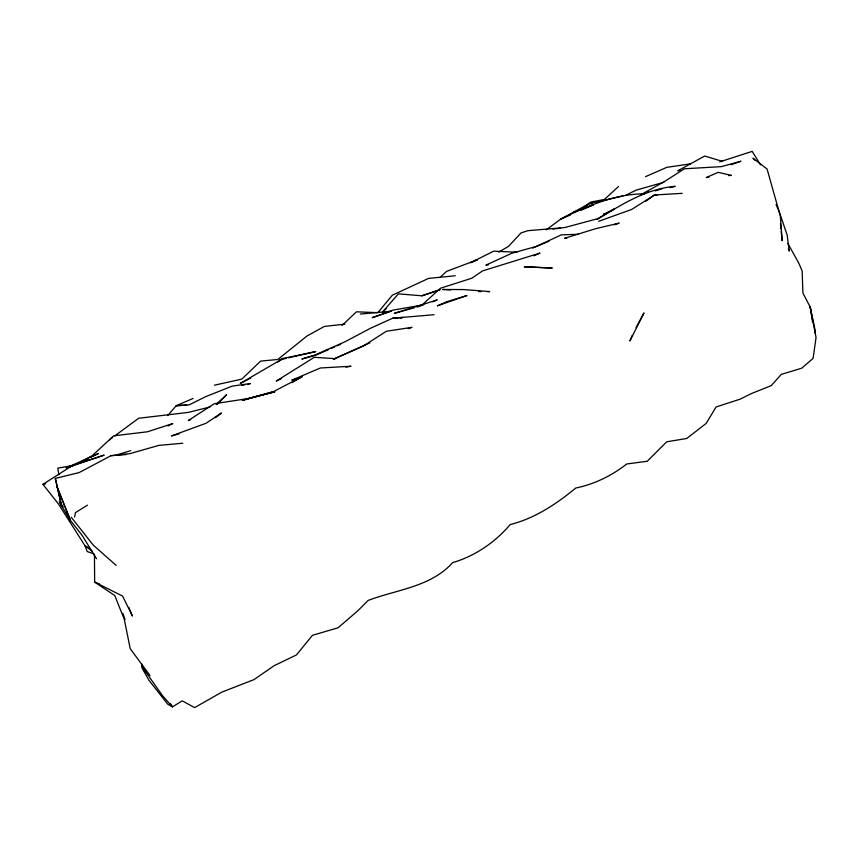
<?xml version="1.0" encoding="UTF-8"?>
<svg xmlns="http://www.w3.org/2000/svg" width="859" height="859" viewBox="0 0 859 859"><rect width="100%" height="100%" fill="white"/><g stroke="black" fill="none" stroke-linecap="round" stroke-linejoin="round"><path stroke-width="1.29" d="M142.25 665.564L142.122 668.205L148.951 680.253L167.709 704.165L172.444 706.882L182.237 700.837L194.617 707.612L221.815 692.129L253.888 679.652L274.161 665.682L296.473 654.912L312.44 635.327L338.081 627.789L357.935 610.674L368.092 600.441C396.912 589.532 430.874 586.944 452.618 562.634C474.995 556.106 495.203 542.254 510.225 524.538C535.082 518.321 556.235 504.04 575.809 488.009C594.46 484.218 611.758 475.661 626.726 463.989L647.246 461.251L666.713 441.805L686.717 438.487L706.152 423.423L716.095 406.973L740.093 399.177L751.217 393.658L771.285 385.594L781.26 374.417L801.758 368.189L813.086 358.375L816.05 337.587L810.198 307.05L802.897 292.994L802.156 270.972L798.752 263.101L787.886 243.484M814.719 332.798L815.137 330.167L810.198 307.05L812.539 322.104M74.583 516.989L75.399 512.673L87.425 505.156M632.213 335.397L629.872 341.023L643.971 312.955L636.057 327.537M167.72 415.541L176.224 405.695L193.06 398.458M382.599 311.892L398.415 293.853L421.812 295.797L440.119 289.676L421.93 295.829M217.166 404.492L226.583 394.721L216.243 404.364M382.813 312.085L386.529 308.284M80.939 461.949L92.224 455.689L113.646 435.824L147.458 431.787L172.756 423.562L167.935 425.924M341.968 325.529L356.431 311.817L377.853 312.665L392.359 295.174L428.598 278.391L455.227 275.76M439.915 277.532L446.53 271.401L477.55 259.697L470.539 262.747L493.7 251.161L516.796 252.213M618.501 186.543L604.317 199.513L590.971 202.005L582.284 208.318M421.801 305.203L440.495 288.205L471.87 278.219L482.533 270.918L540.01 253.083L533.976 255.789M215.469 417.71L221.493 412.964L206.053 423.272L171.403 435.942L179.091 433.838M109.447 439.829L112.572 437.521M114.655 435.985L138.621 418.269L188.475 412.374L209.983 406.973M546.26 229.825L560.691 219.142L589.274 203.615L622.775 196.024M645.807 201.253L654.461 194.993L682.271 193.339M421.844 305.536L423.863 304.086M584.013 207.33L589.274 203.615L591.937 203.562M277.768 361.993L283.212 358.407L315.758 351.578L288.645 357.806M94.2 554.076L87.221 551.51L85.03 545.809L58.391 503.911L42.95 484.326L72.339 465.578L104.164 455.109L66.272 467.897L98.463 453.466L90.356 457.536M597.22 219.421C621.465 204.635 646.204 188.712 675.195 186.328L670.02 187.659M498.692 252.149L508.56 246.308L520.994 232.972L527.759 230.695L564.513 227.592L597.649 218.712L614.346 209.005L603.469 214.32L605.949 213.708M291.92 382.695L302.132 376.671L273.946 391.371L242.27 400.294L274.44 391.747M640.835 194.757L664.49 181.528L684.44 168.783L721.42 166.625L740.92 161.234L731.073 164.713M126.058 454.551L110.961 455.689L79.125 472.6L55.32 478.409L61.537 505.865L70.384 520.35L82.196 535.458L96.562 558.769M250.764 377.981L240.252 383.436L283.212 358.407L279.615 359.878L286.068 358.396M83.409 461.015L88.037 458.695M369.907 342.805L333.313 359.266L363.325 346.07L386.314 331.273L411.987 327.333L408.197 328.653M625.352 195.433L636.326 190.054L663.846 182.301M642.156 194.456L647.987 191.643M400.391 318.496L402.635 317.411L392.66 318.238L370.712 328.149L345.06 341.742L314.985 355.003L301.831 359.008L315.436 355.325L328.632 349.559M281.108 378.787L276.319 381.052L314.276 357.312L335.794 358.675M532.773 248.09L561.399 234.84L578.247 234.292M645.517 176.653L666.799 167.344L690.432 163.865M570.397 214.911L560.691 219.142C586.718 206.3 614.657 193.941 644.143 193.855M581.307 210.144L593.429 204.85L573.232 212.345M331.026 348.507L334.623 346.939M337.029 345.887L340.626 344.309M432.678 301.842L437.199 299.931L394.335 313.342L414.446 307.737M548.965 241.25L536.338 246.426L511.985 253.19L485.84 265.152L488.309 264.808M190.741 419.546L188.261 420.534L214.288 403.719L247.65 398.63L268.352 393.519M242.141 385.433L244.622 384.478L242.27 385.347M72.339 465.578L66.272 467.897L73.036 465.782M598.659 221.311L631.655 209.467L654.461 194.993L656.995 195.465M614.282 224.833L619.167 223.104L595.384 228.752L564.567 238.33L567.09 237.868M243.935 399.95L274.472 391.715M680.221 169.985L677.794 170.844L704.681 156.027L722.623 161.449M389.997 311.677L372.205 317.69L393.207 310.078L423.122 304.913M719.735 161.868L752.173 151.388L760.494 164.831M655.234 190.945L662.525 188.604M247.94 384.306L250.42 383.533L232.198 386.12L205.977 396.536L189.27 404.825L176.224 405.695L186.65 405.147M116.803 454.883L130.729 450.653M296.72 378.722L291.792 380.172L320.45 367.985L351.02 366.235L345.898 367.201M416.969 307.039L420.738 305.987M270.939 392.885L274.826 391.929M214.439 385.186L241.808 379.13L260.567 361.124L277.779 359.481L306.974 336.019L324.326 326.441L344.899 324.111M552.831 228.999L560.272 228.247M72.8 465.514L57.811 468.134L58.831 474.737M42.95 484.326L45.57 483.907M110.961 455.689L130.117 453.573L158.851 445.392L182.774 443.233M434.074 314.716L392.66 318.238M360.351 314.04L391.264 311.237M708.89 177.319L706.248 177.545L718.221 172.326L731.342 175.386L728.7 175.612M487.364 291.631L489.791 291.588L463.71 289.569L442.696 289.472L450.664 289.923M514.069 252.278L516.699 252.321M478.538 291.502L481.201 291.652M99.612 584.131L94.662 582.101L94.447 554.678M88.488 547.731L85.03 545.809L92.45 551.457M116.169 565.426L93.234 545.089L71.233 517.247M754.674 160.085L752.978 158.206L767.076 169.008L780.38 216.243L782.162 240.724L781.239 231.5M63.222 506.939L59.325 501.774L61.537 505.865L55.32 478.409M150.046 675.582L130.224 648.685L124.265 619.253L114.773 595.555L94.662 582.101L122.59 596.071L132.426 616.032L128.807 607.377M170.404 703.628L172.444 706.882L162.405 695.565L142.079 666.702L141.767 664.093M776.042 204.646L778.866 210.691L787.177 235.108L789.249 251.075L788.315 248.702M122.869 613.315L125.038 619.5M780.444 223.587L780.971 228.859M446.798 301.713L437.328 305.847L466.952 295.539L446.798 301.713M529.767 266.924L524.258 266.848L552.262 268.083L529.767 266.924M70.384 520.35L56.898 486.377L70.384 520.35"/></g></svg>
